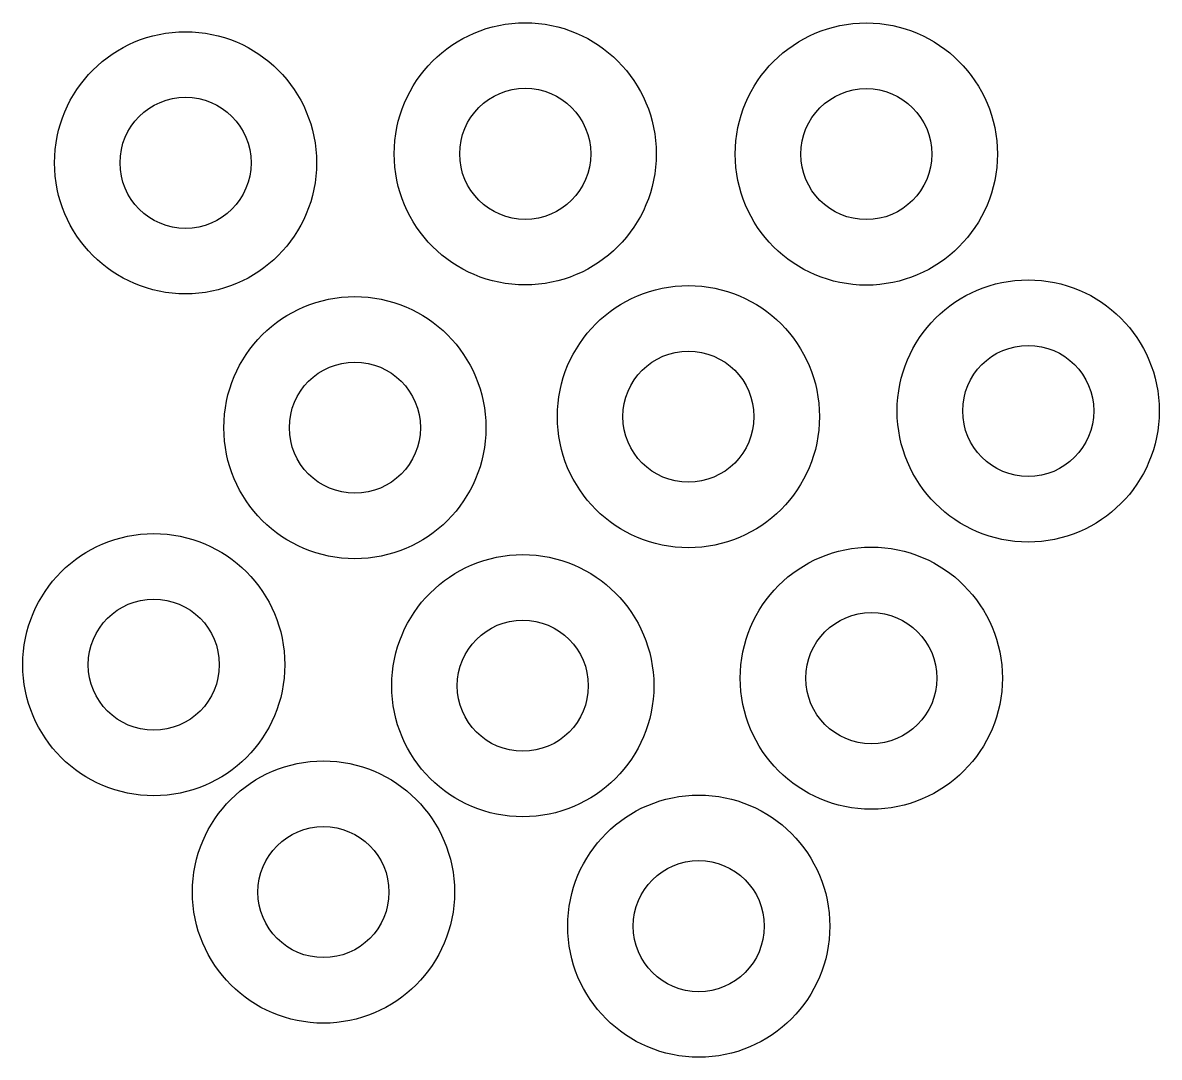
# Model space of a CAD drawing. Header units: millimetres. Extents: x 0 to 380, y 0 to 220.
# Drawn here: x 327.6 to 379.6, y 172.9 to 220.2 of the extents above; entities outside this region: 2.
import ezdxf

# ---------------------------------------------------------------- set-up
doc = ezdxf.new("R2010")
doc.units = ezdxf.units.MM
doc.styles.add('SLDTEXTSTYLE0', font='TXT', dxfattribs={"width": 0.7})

msp = doc.modelspace()

# ---------------------------------------------------------------- linework, layer by layer
at = {"color": 7, "linetype": 'Continuous', "lineweight": 25}
for centre, radius in [((350.604, 214.209), 6), ((366.22, 214.199), 6), ((335.052, 213.8), 6), ((350.604, 214.209), 3), ((366.22, 214.199), 3), ((335.052, 213.8), 3), ((358.075, 202.182), 6), ((373.632, 202.443), 6), ((342.805, 201.677), 6), ((358.075, 202.182), 3), ((373.632, 202.443), 3), ((342.805, 201.677), 3), ((333.597, 190.831), 6), ((366.449, 190.214), 6), ((350.492, 189.868), 6), ((333.597, 190.831), 3), ((366.449, 190.214), 3), ((350.492, 189.868), 3), ((341.366, 180.424), 6), ((358.548, 178.864), 6), ((341.366, 180.424), 3), ((358.548, 178.864), 3)]:
    msp.add_circle(centre, radius, dxfattribs=at)

# ---------------------------------------------------------------- texts
at = {"color": 7, "linetype": 'Continuous', "char_height": 4.83362, "attachment_point": 1, "style": 'SLDTEXTSTYLE0'}
for s, insert in [('SOLIDWORKS Educational Product.', (0, 13.481)), ('For Instructional Use Only.', (0, 6.231))]:
    msp.add_mtext(s, dxfattribs=dict(at, insert=insert))

doc.saveas('drawing.dxf')
